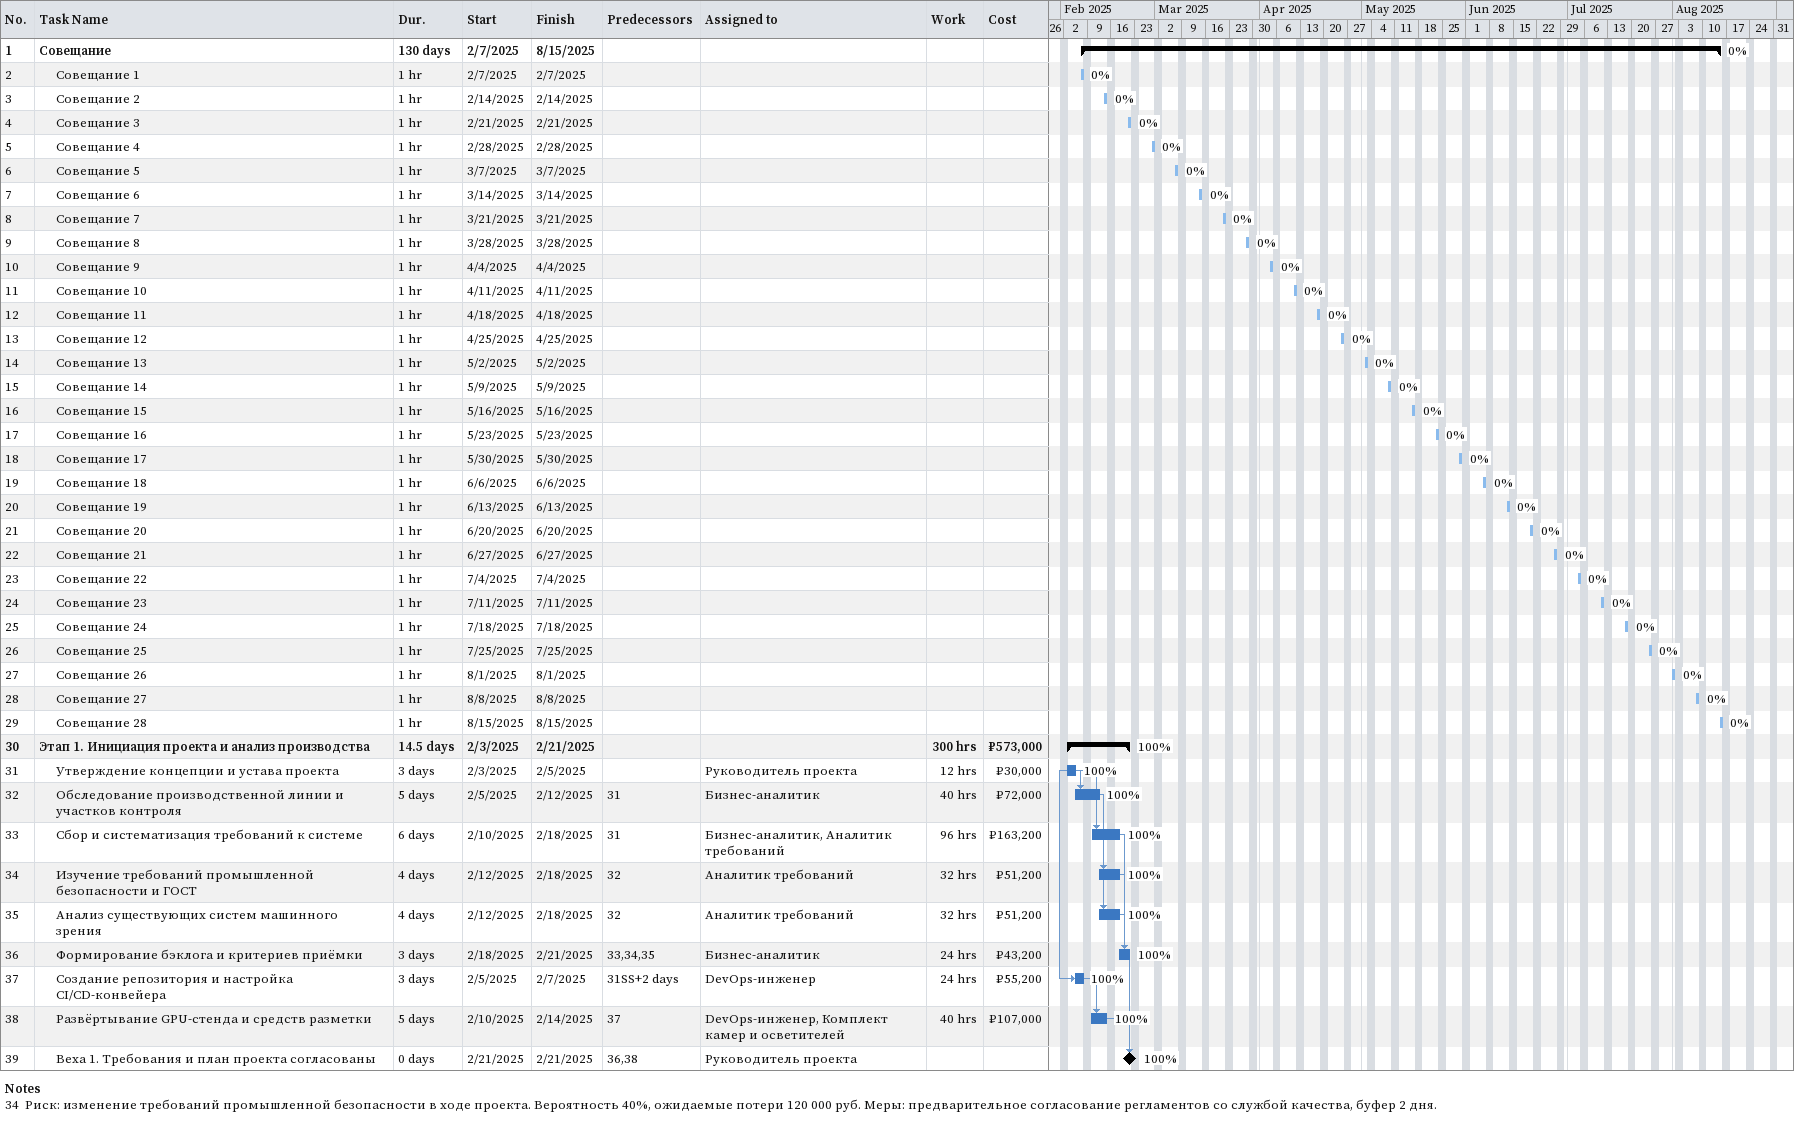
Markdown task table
| ID | Level | Task | Duration | Start | Finish | Predecessors | Resources | % complete | Work (h) | Cost (₽) |
|---|---|---|---|---|---|---|---|---|---|---|
| 1 | 1 | **Совещание** | 130d | 2025-02-07 | 2025-08-15 |  |  | 0 |  |  |
| 2 | 2 | Совещание 1 | 1h | 2025-02-07 | 2025-02-07 |  |  | 0 |  |  |
| 3 | 2 | Совещание 2 | 1h | 2025-02-14 | 2025-02-14 |  |  | 0 |  |  |
| 4 | 2 | Совещание 3 | 1h | 2025-02-21 | 2025-02-21 |  |  | 0 |  |  |
| 5 | 2 | Совещание 4 | 1h | 2025-02-28 | 2025-02-28 |  |  | 0 |  |  |
| 6 | 2 | Совещание 5 | 1h | 2025-03-07 | 2025-03-07 |  |  | 0 |  |  |
| 7 | 2 | Совещание 6 | 1h | 2025-03-14 | 2025-03-14 |  |  | 0 |  |  |
| 8 | 2 | Совещание 7 | 1h | 2025-03-21 | 2025-03-21 |  |  | 0 |  |  |
| 9 | 2 | Совещание 8 | 1h | 2025-03-28 | 2025-03-28 |  |  | 0 |  |  |
| 10 | 2 | Совещание 9 | 1h | 2025-04-04 | 2025-04-04 |  |  | 0 |  |  |
| 11 | 2 | Совещание 10 | 1h | 2025-04-11 | 2025-04-11 |  |  | 0 |  |  |
| 12 | 2 | Совещание 11 | 1h | 2025-04-18 | 2025-04-18 |  |  | 0 |  |  |
| 13 | 2 | Совещание 12 | 1h | 2025-04-25 | 2025-04-25 |  |  | 0 |  |  |
| 14 | 2 | Совещание 13 | 1h | 2025-05-02 | 2025-05-02 |  |  | 0 |  |  |
| 15 | 2 | Совещание 14 | 1h | 2025-05-09 | 2025-05-09 |  |  | 0 |  |  |
| 16 | 2 | Совещание 15 | 1h | 2025-05-16 | 2025-05-16 |  |  | 0 |  |  |
| 17 | 2 | Совещание 16 | 1h | 2025-05-23 | 2025-05-23 |  |  | 0 |  |  |
| 18 | 2 | Совещание 17 | 1h | 2025-05-30 | 2025-05-30 |  |  | 0 |  |  |
| 19 | 2 | Совещание 18 | 1h | 2025-06-06 | 2025-06-06 |  |  | 0 |  |  |
| 20 | 2 | Совещание 19 | 1h | 2025-06-13 | 2025-06-13 |  |  | 0 |  |  |
| 21 | 2 | Совещание 20 | 1h | 2025-06-20 | 2025-06-20 |  |  | 0 |  |  |
| 22 | 2 | Совещание 21 | 1h | 2025-06-27 | 2025-06-27 |  |  | 0 |  |  |
| 23 | 2 | Совещание 22 | 1h | 2025-07-04 | 2025-07-04 |  |  | 0 |  |  |
| 24 | 2 | Совещание 23 | 1h | 2025-07-11 | 2025-07-11 |  |  | 0 |  |  |
| 25 | 2 | Совещание 24 | 1h | 2025-07-18 | 2025-07-18 |  |  | 0 |  |  |
| 26 | 2 | Совещание 25 | 1h | 2025-07-25 | 2025-07-25 |  |  | 0 |  |  |
| 27 | 2 | Совещание 26 | 1h | 2025-08-01 | 2025-08-01 |  |  | 0 |  |  |
| 28 | 2 | Совещание 27 | 1h | 2025-08-08 | 2025-08-08 |  |  | 0 |  |  |
| 29 | 2 | Совещание 28 | 1h | 2025-08-15 | 2025-08-15 |  |  | 0 |  |  |
| 30 | 1 | **Этап 1. Инициация проекта и анализ производства** | 14.5d | 2025-02-03 | 2025-02-21 |  |  | 100 | 300 | 573000 |
| 31 | 2 | Утверждение концепции и устава проекта | 3d | 2025-02-03 | 2025-02-05 |  | Руководитель проекта | 100 | 12 | 30000 |
| 32 | 2 | Обследование производственной линии и участков контроля | 5d | 2025-02-05 | 2025-02-12 | 31 | Бизнес-аналитик | 100 | 40 | 72000 |
| 33 | 2 | Сбор и систематизация требований к системе | 6d | 2025-02-10 | 2025-02-18 | 31 | Бизнес-аналитик, Аналитик требований | 100 | 96 | 163200 |
| 34 | 2 | Изучение требований промышленной безопасности и ГОСТ | 4d | 2025-02-12 | 2025-02-18 | 32 | Аналитик требований | 100 | 32 | 51200 |
| 35 | 2 | Анализ существующих систем машинного зрения | 4d | 2025-02-12 | 2025-02-18 | 32 | Аналитик требований | 100 | 32 | 51200 |
| 36 | 2 | Формирование бэклога и критериев приёмки | 3d | 2025-02-18 | 2025-02-21 | 33, 34, 35 | Бизнес-аналитик | 100 | 24 | 43200 |
| 37 | 2 | Создание репозитория и настройка CI/CD-конвейера | 3d | 2025-02-05 | 2025-02-07 | 31SS+2d | DevOps-инженер | 100 | 24 | 55200 |
| 38 | 2 | Развёртывание GPU-стенда и средств разметки | 5d | 2025-02-10 | 2025-02-14 | 37 | DevOps-инженер, Комплект камер и осветителей | 100 | 40 | 107000 |
| 39 | 2 | Веха 1. Требования и план проекта согласованы | 0d | 2025-02-21 | 2025-02-21 | 36, 38 | Руководитель проекта | 100 |  |  |

Notes
- 34: Риск: изменение требований промышленной безопасности в ходе проекта. Вероятность 40%, ожидаемые потери 120 000 руб. Меры: предварительное согласование регламентов со службой качества, буфер 2 дня.
